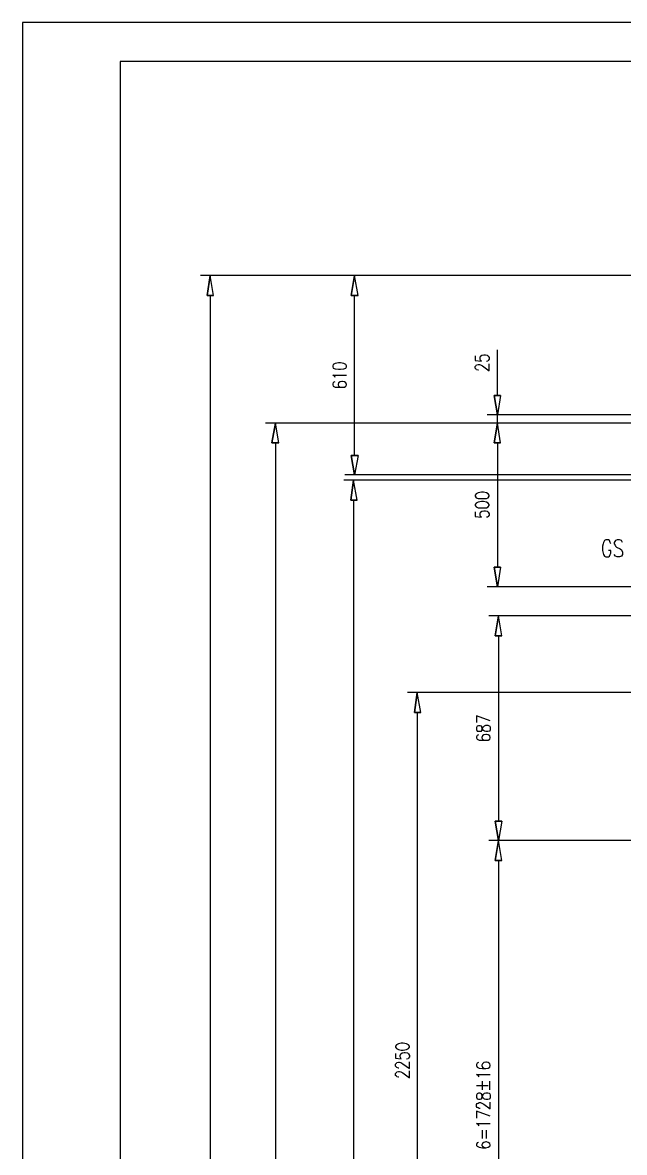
# Model space of a CAD drawing. Extents: x 0.28 to 3.47, y 0.29 to 4.81.
# Drawn here: x 0.28 to 1.105, y 3.26 to 4.809 of the extents above; entities that cross this region are included whole.
import ezdxf

# ---------------------------------------------------------------- set-up
doc = ezdxf.new("R2010")
doc.units = 0
doc.header["$MEASUREMENT"] = 0
doc.linetypes.add('AUSGEZOGEN', pattern=[0])
doc.layers.get('0').update_dxf_attribs({"linetype": 'AUSGEZOGEN'})

msp = doc.modelspace()

# ---------------------------------------------------------------- linework, layer by layer
for points in [[(0.28, 0.2867), (3.474, 0.2867), (3.474, 0.2867), (3.474, 4.8087), (3.474, 4.8087), (0.28, 4.8087), (0.28, 4.8087), (0.28, 0.2867), (0.28, 0.2867)], [(0.414, 0.34), (3.4207, 0.34), (3.4207, 0.34), (3.4207, 4.7553), (3.4207, 4.7553), (0.414, 4.7553), (0.414, 4.7553), (0.414, 0.34), (0.414, 0.34)], [(0.722, 4.462), (0.524, 4.462)], [(0.5333, 4.4347), (0.542, 4.4347), (0.5333, 4.4347), (0.542, 4.4347), (0.5373, 4.462), (0.5333, 4.4347), (0.5373, 4.462), (0.5333, 4.4347), (0.5333, 4.4347)], [(1.3973, 4.462), (0.722, 4.462)], [(0.7307, 4.4347), (0.74, 4.4347), (0.7307, 4.4347), (0.74, 4.4347), (0.7353, 4.462), (0.7307, 4.4347), (0.7353, 4.462), (0.7307, 4.4347), (0.7307, 4.4347)], [(0.5373, 4.4347), (0.5373, 1.642)], [(0.7353, 4.2153), (0.7353, 4.4347)], [(0.9007, 4.352), (0.9007, 4.3453), (0.9007, 4.3453), (0.9093, 4.3447), (0.9093, 4.3447), (0.908, 4.3453), (0.908, 4.3453), (0.9073, 4.3473), (0.9073, 4.3473), (0.9073, 4.3493), (0.9073, 4.3493), (0.908, 4.3513), (0.908, 4.3513), (0.91, 4.3527), (0.91, 4.3527), (0.9127, 4.3533), (0.9127, 4.3533), (0.9147, 4.3533), (0.9147, 4.3533), (0.9173, 4.3527), (0.9173, 4.3527), (0.9187, 4.3513), (0.9187, 4.3513), (0.92, 4.3493), (0.92, 4.3493), (0.92, 4.3473), (0.92, 4.3473), (0.9187, 4.3453), (0.9187, 4.3453), (0.918, 4.3447), (0.918, 4.3447), (0.916, 4.344)], [(0.9313, 4.2973), (0.9313, 4.36)], [(0.7053, 4.3367), (0.706, 4.3347), (0.706, 4.3347), (0.7087, 4.334), (0.7087, 4.334), (0.7133, 4.3333), (0.7133, 4.3333), (0.716, 4.3333), (0.716, 4.3333), (0.7207, 4.334), (0.7207, 4.334), (0.7233, 4.3347), (0.7233, 4.3347), (0.724, 4.3367), (0.724, 4.3367), (0.724, 4.338), (0.724, 4.338), (0.7233, 4.34), (0.7233, 4.34), (0.7207, 4.3413), (0.7207, 4.3413), (0.716, 4.342), (0.716, 4.342), (0.7133, 4.342), (0.7133, 4.342), (0.7087, 4.3413), (0.7087, 4.3413), (0.706, 4.34), (0.706, 4.34), (0.7053, 4.338), (0.7053, 4.338), (0.7053, 4.3367), (0.7053, 4.3367)], [(0.9053, 4.332), (0.9047, 4.332), (0.9047, 4.332), (0.9027, 4.3327), (0.9027, 4.3327), (0.902, 4.3333), (0.902, 4.3333), (0.9007, 4.3347), (0.9007, 4.3347), (0.9007, 4.3373), (0.9007, 4.3373), (0.902, 4.3387), (0.902, 4.3387), (0.9027, 4.3393), (0.9027, 4.3393), (0.9047, 4.34), (0.9047, 4.34), (0.9067, 4.34), (0.9067, 4.34), (0.908, 4.3393), (0.908, 4.3393), (0.9107, 4.338), (0.9107, 4.338), (0.92, 4.3313), (0.92, 4.3313), (0.92, 4.3407)], [(0.7087, 4.322), (0.708, 4.3233), (0.708, 4.3233), (0.7053, 4.3253), (0.7053, 4.3253), (0.724, 4.3253)], [(0.708, 4.316), (0.706, 4.3153), (0.706, 4.3153), (0.7053, 4.3133), (0.7053, 4.3133), (0.7053, 4.312), (0.7053, 4.312), (0.706, 4.31), (0.706, 4.31), (0.7087, 4.3087), (0.7087, 4.3087), (0.7213, 4.3087), (0.7213, 4.3087), (0.7233, 4.31), (0.7233, 4.31), (0.724, 4.312), (0.724, 4.312), (0.724, 4.3127), (0.724, 4.3127), (0.7233, 4.3147), (0.7233, 4.3147), (0.7213, 4.316), (0.7213, 4.316), (0.7187, 4.3167), (0.7187, 4.3167), (0.718, 4.3167), (0.718, 4.3167), (0.7153, 4.316), (0.7153, 4.316), (0.7133, 4.3147), (0.7133, 4.3147), (0.7127, 4.3127), (0.7127, 4.3127), (0.7127, 4.312), (0.7127, 4.312), (0.7133, 4.31), (0.7133, 4.31), (0.7153, 4.3087), (0.7153, 4.3087), (0.718, 4.3087)], [(0.9267, 4.2973), (0.9353, 4.2973), (0.9267, 4.2973), (0.9353, 4.2973), (0.9313, 4.2707), (0.9267, 4.2973), (0.9313, 4.2707), (0.9267, 4.2973), (0.9267, 4.2973)], [(1.3973, 4.2707), (0.9173, 4.2707)], [(0.9313, 4.2593), (0.9313, 4.2707)], [(1.3973, 4.2593), (0.6133, 4.2593)], [(0.622, 4.2327), (0.6313, 4.2327), (0.622, 4.2327), (0.6313, 4.2327), (0.6267, 4.2593), (0.622, 4.2327), (0.6267, 4.2593), (0.622, 4.2327), (0.622, 4.2327)], [(1.3973, 4.2593), (0.9173, 4.2593)], [(0.938, 4.2593), (0.9173, 4.2593)], [(0.9267, 4.2327), (0.9353, 4.2327), (0.9267, 4.2327), (0.9353, 4.2327), (0.9313, 4.2593), (0.9267, 4.2327), (0.9313, 4.2593), (0.9267, 4.2327), (0.9267, 4.2327)], [(0.9267, 4.2327), (0.9353, 4.2327), (0.9267, 4.2327), (0.9353, 4.2327), (0.9313, 4.2593), (0.9267, 4.2327), (0.9313, 4.2593), (0.9267, 4.2327), (0.9267, 4.2327)], [(0.6267, 4.2327), (0.6267, 1.844)], [(0.9313, 4.2327), (0.9313, 4.206)], [(0.9313, 4.2327), (0.9313, 4.062)], [(0.7307, 4.2153), (0.74, 4.2153), (0.7307, 4.2153), (0.74, 4.2153), (0.7353, 4.1887), (0.7307, 4.2153), (0.7353, 4.1887), (0.7307, 4.2153), (0.7307, 4.2153)], [(1.2053, 4.1887), (0.722, 4.1887)], [(1.258, 4.1813), (0.7207, 4.1813)], [(0.73, 4.154), (0.7387, 4.154), (0.73, 4.154), (0.7387, 4.154), (0.734, 4.1813), (0.73, 4.154), (0.734, 4.1813), (0.73, 4.154), (0.73, 4.154)], [(0.734, 4.154), (0.734, 1.844)], [(0.9007, 4.1593), (0.902, 4.1573), (0.902, 4.1573), (0.9047, 4.156), (0.9047, 4.156), (0.916, 4.156), (0.916, 4.156), (0.9187, 4.1573), (0.9187, 4.1573), (0.92, 4.1593), (0.92, 4.1593), (0.92, 4.1607), (0.92, 4.1607), (0.9187, 4.1627), (0.9187, 4.1627), (0.916, 4.164), (0.916, 4.164), (0.912, 4.1647), (0.912, 4.1647), (0.9093, 4.1647), (0.9093, 4.1647), (0.9047, 4.164), (0.9047, 4.164), (0.902, 4.1627), (0.902, 4.1627), (0.9007, 4.1607), (0.9007, 4.1607), (0.9007, 4.1593), (0.9007, 4.1593)], [(0.9007, 4.1467), (0.902, 4.1447), (0.902, 4.1447), (0.9047, 4.1433), (0.9047, 4.1433), (0.916, 4.1433), (0.916, 4.1433), (0.9187, 4.1447), (0.9187, 4.1447), (0.92, 4.1467), (0.92, 4.1467), (0.92, 4.148), (0.92, 4.148), (0.9187, 4.15), (0.9187, 4.15), (0.916, 4.1513), (0.916, 4.1513), (0.912, 4.152), (0.912, 4.152), (0.9093, 4.152), (0.9093, 4.152), (0.9047, 4.1513), (0.9047, 4.1513), (0.902, 4.15), (0.902, 4.15), (0.9007, 4.148), (0.9007, 4.148), (0.9007, 4.1467), (0.9007, 4.1467)], [(0.9007, 4.138), (0.9007, 4.1313), (0.9007, 4.1313), (0.9093, 4.1307), (0.9093, 4.1307), (0.908, 4.1313), (0.908, 4.1313), (0.9073, 4.1333), (0.9073, 4.1333), (0.9073, 4.1353), (0.9073, 4.1353), (0.908, 4.1373), (0.908, 4.1373), (0.91, 4.1387), (0.91, 4.1387), (0.9127, 4.1393), (0.9127, 4.1393), (0.9147, 4.1393), (0.9147, 4.1393), (0.9173, 4.1387), (0.9173, 4.1387), (0.9187, 4.1373), (0.9187, 4.1373), (0.92, 4.1353), (0.92, 4.1353), (0.92, 4.1333), (0.92, 4.1333), (0.9187, 4.1313), (0.9187, 4.1313), (0.918, 4.1307), (0.918, 4.1307), (0.916, 4.1307)], [(1.0867, 4.094), (1.086, 4.096), (1.086, 4.096), (1.0847, 4.0987), (1.0847, 4.0987), (1.0833, 4.0993), (1.0833, 4.0993), (1.08, 4.0993), (1.08, 4.0993), (1.078, 4.0987), (1.078, 4.0987), (1.0767, 4.096), (1.0767, 4.096), (1.076, 4.094), (1.076, 4.094), (1.0753, 4.0907), (1.0753, 4.0907), (1.0753, 4.0847), (1.0753, 4.0847), (1.076, 4.0813), (1.076, 4.0813), (1.0767, 4.0793), (1.0767, 4.0793), (1.078, 4.0773), (1.078, 4.0773), (1.08, 4.076), (1.08, 4.076), (1.0833, 4.076), (1.0833, 4.076), (1.0847, 4.0773), (1.0847, 4.0773), (1.086, 4.0793), (1.086, 4.0793), (1.0867, 4.0813), (1.0867, 4.0813), (1.0867, 4.0847), (1.0867, 4.0847), (1.0833, 4.0847)], [(1.1027, 4.096), (1.1013, 4.0987), (1.1013, 4.0987), (1.0987, 4.0993), (1.0987, 4.0993), (1.0953, 4.0993), (1.0953, 4.0993), (1.0933, 4.0987), (1.0933, 4.0987), (1.0913, 4.096), (1.0913, 4.096), (1.0913, 4.094), (1.0913, 4.094), (1.0927, 4.092), (1.0927, 4.092), (1.0933, 4.0907), (1.0933, 4.0907), (1.0947, 4.0893), (1.0947, 4.0893), (1.0993, 4.0873), (1.0993, 4.0873), (1.1013, 4.086), (1.1013, 4.086), (1.102, 4.0847), (1.102, 4.0847), (1.1027, 4.0827), (1.1027, 4.0827), (1.1027, 4.0793), (1.1027, 4.0793), (1.1013, 4.0773), (1.1013, 4.0773), (1.0987, 4.076), (1.0987, 4.076), (1.0953, 4.076), (1.0953, 4.076), (1.0933, 4.0773), (1.0933, 4.0773), (1.0913, 4.0793)], [(0.9267, 4.062), (0.9353, 4.062), (0.9267, 4.062), (0.9353, 4.062), (0.9313, 4.0353), (0.9267, 4.062), (0.9313, 4.0353), (0.9267, 4.062), (0.9267, 4.062)], [(1.164, 4.0353), (0.9173, 4.0353)], [(1.274, 3.9953), (0.9193, 3.9953)], [(0.928, 3.968), (0.9373, 3.968), (0.928, 3.968), (0.9373, 3.968), (0.9327, 3.9953), (0.928, 3.968), (0.9327, 3.9953), (0.928, 3.968), (0.928, 3.968)], [(0.9327, 3.968), (0.9327, 3.714)], [(1.2033, 3.89), (0.808, 3.89)], [(0.8173, 3.8627), (0.826, 3.8627), (0.8173, 3.8627), (0.826, 3.8627), (0.8213, 3.89), (0.8173, 3.8627), (0.8213, 3.89), (0.8173, 3.8627), (0.8173, 3.8627)], [(0.8213, 3.8627), (0.8213, 2.908)], [(0.9213, 3.8513), (0.9027, 3.858), (0.9027, 3.858), (0.9027, 3.8493)], [(0.9027, 3.8393), (0.9033, 3.8373), (0.9033, 3.8373), (0.9093, 3.8373), (0.9093, 3.8373), (0.91, 3.8387), (0.91, 3.8387), (0.9107, 3.8413), (0.9107, 3.8413), (0.912, 3.8433), (0.912, 3.8433), (0.9133, 3.8447), (0.9133, 3.8447), (0.9153, 3.8453), (0.9153, 3.8453), (0.918, 3.8453), (0.918, 3.8453), (0.92, 3.8447), (0.92, 3.8447), (0.9207, 3.844), (0.9207, 3.844), (0.9213, 3.842), (0.9213, 3.842), (0.9213, 3.8393), (0.9213, 3.8393), (0.9207, 3.8373), (0.9207, 3.8373), (0.92, 3.8373), (0.92, 3.8373), (0.918, 3.8367), (0.918, 3.8367), (0.9153, 3.8367), (0.9153, 3.8367), (0.9133, 3.8373), (0.9133, 3.8373), (0.912, 3.838), (0.912, 3.838), (0.9107, 3.84), (0.9107, 3.84), (0.91, 3.8427), (0.91, 3.8427), (0.9093, 3.844), (0.9093, 3.844), (0.9073, 3.8447), (0.9073, 3.8447), (0.9053, 3.8447), (0.9053, 3.8447), (0.9033, 3.844), (0.9033, 3.844), (0.9027, 3.842), (0.9027, 3.842), (0.9027, 3.8393), (0.9027, 3.8393)], [(0.9053, 3.832), (0.9033, 3.8313), (0.9033, 3.8313), (0.9027, 3.8293), (0.9027, 3.8293), (0.9027, 3.828), (0.9027, 3.828), (0.9033, 3.826), (0.9033, 3.826), (0.906, 3.8247), (0.906, 3.8247), (0.9187, 3.8247), (0.9187, 3.8247), (0.9207, 3.826), (0.9207, 3.826), (0.9213, 3.828), (0.9213, 3.828), (0.9213, 3.8287), (0.9213, 3.8287), (0.9207, 3.8307), (0.9207, 3.8307), (0.9187, 3.832), (0.9187, 3.832), (0.916, 3.8327), (0.916, 3.8327), (0.9153, 3.8327), (0.9153, 3.8327), (0.9127, 3.832), (0.9127, 3.832), (0.9107, 3.8307), (0.9107, 3.8307), (0.91, 3.8287), (0.91, 3.8287), (0.91, 3.828), (0.91, 3.828), (0.9107, 3.826), (0.9107, 3.826), (0.9127, 3.8247), (0.9127, 3.8247), (0.9153, 3.8247)], [(0.928, 3.714), (0.9373, 3.714), (0.928, 3.714), (0.9373, 3.714), (0.9327, 3.6873), (0.928, 3.714), (0.9327, 3.6873), (0.928, 3.714), (0.928, 3.714)], [(1.3973, 3.6873), (0.9193, 3.6873)], [(1.144, 3.6873), (0.9193, 3.6873)], [(0.928, 3.66), (0.9373, 3.66), (0.928, 3.66), (0.9373, 3.66), (0.9327, 3.6873), (0.928, 3.66), (0.9327, 3.6873), (0.928, 3.66), (0.928, 3.66)], [(0.9327, 3.66), (0.9327, 2.94)], [(0.7913, 3.404), (0.7927, 3.402), (0.7927, 3.402), (0.7953, 3.4007), (0.7953, 3.4007), (0.7993, 3.4), (0.7993, 3.4), (0.802, 3.4), (0.802, 3.4), (0.8067, 3.4007), (0.8067, 3.4007), (0.8093, 3.402), (0.8093, 3.402), (0.8107, 3.404), (0.8107, 3.404), (0.8107, 3.4053), (0.8107, 3.4053), (0.8093, 3.4073), (0.8093, 3.4073), (0.8067, 3.4087), (0.8067, 3.4087), (0.802, 3.4093), (0.802, 3.4093), (0.7993, 3.4093), (0.7993, 3.4093), (0.7953, 3.4087), (0.7953, 3.4087), (0.7927, 3.4073), (0.7927, 3.4073), (0.7913, 3.4053), (0.7913, 3.4053), (0.7913, 3.404), (0.7913, 3.404)], [(0.7913, 3.3953), (0.7913, 3.3887), (0.7913, 3.3887), (0.7993, 3.388), (0.7993, 3.388), (0.7987, 3.3887), (0.7987, 3.3887), (0.798, 3.3907), (0.798, 3.3907), (0.798, 3.3927), (0.798, 3.3927), (0.7987, 3.3947), (0.7987, 3.3947), (0.8007, 3.396), (0.8007, 3.396), (0.8033, 3.3967), (0.8033, 3.3967), (0.8047, 3.3967), (0.8047, 3.3967), (0.808, 3.396), (0.808, 3.396), (0.8093, 3.3947), (0.8093, 3.3947), (0.8107, 3.3927), (0.8107, 3.3927), (0.8107, 3.3907), (0.8107, 3.3907), (0.8093, 3.3887), (0.8093, 3.3887), (0.8087, 3.388), (0.8087, 3.388), (0.8067, 3.3873)], [(0.796, 3.3753), (0.7953, 3.3753), (0.7953, 3.3753), (0.7933, 3.376), (0.7933, 3.376), (0.7927, 3.3767), (0.7927, 3.3767), (0.7913, 3.378), (0.7913, 3.378), (0.7913, 3.3807), (0.7913, 3.3807), (0.7927, 3.382), (0.7927, 3.382), (0.7933, 3.3827), (0.7933, 3.3827), (0.7953, 3.3833), (0.7953, 3.3833), (0.7967, 3.3833), (0.7967, 3.3833), (0.7987, 3.3827), (0.7987, 3.3827), (0.8013, 3.3813), (0.8013, 3.3813), (0.8107, 3.3747), (0.8107, 3.3747), (0.8107, 3.384)], [(0.9053, 3.3827), (0.9033, 3.382), (0.9033, 3.382), (0.9027, 3.38), (0.9027, 3.38), (0.9027, 3.3787), (0.9027, 3.3787), (0.9033, 3.3767), (0.9033, 3.3767), (0.906, 3.3753), (0.906, 3.3753), (0.9107, 3.3747), (0.9107, 3.3747), (0.9153, 3.3747), (0.9153, 3.3747), (0.9187, 3.3753), (0.9187, 3.3753), (0.9207, 3.3767), (0.9207, 3.3767), (0.9213, 3.3787), (0.9213, 3.3787), (0.9213, 3.3793), (0.9213, 3.3793), (0.9207, 3.3813), (0.9207, 3.3813), (0.9187, 3.3827), (0.9187, 3.3827), (0.916, 3.3833), (0.916, 3.3833), (0.9153, 3.3833), (0.9153, 3.3833), (0.9127, 3.3827), (0.9127, 3.3827), (0.9107, 3.3813), (0.9107, 3.3813), (0.91, 3.3793), (0.91, 3.3793), (0.91, 3.3787), (0.91, 3.3787), (0.9107, 3.3767), (0.9107, 3.3767), (0.9127, 3.3753), (0.9127, 3.3753), (0.9153, 3.3747)], [(0.796, 3.3627), (0.7953, 3.3627), (0.7953, 3.3627), (0.7933, 3.3633), (0.7933, 3.3633), (0.7927, 3.364), (0.7927, 3.364), (0.7913, 3.3653), (0.7913, 3.3653), (0.7913, 3.368), (0.7913, 3.368), (0.7927, 3.3693), (0.7927, 3.3693), (0.7933, 3.37), (0.7933, 3.37), (0.7953, 3.3707), (0.7953, 3.3707), (0.7967, 3.3707), (0.7967, 3.3707), (0.7987, 3.37), (0.7987, 3.37), (0.8013, 3.3687), (0.8013, 3.3687), (0.8107, 3.362), (0.8107, 3.362), (0.8107, 3.3713)], [(0.906, 3.3633), (0.9053, 3.3647), (0.9053, 3.3647), (0.9027, 3.3667), (0.9027, 3.3667), (0.9213, 3.3667)], [(0.9027, 3.3513), (0.9187, 3.3513)], [(0.9107, 3.3453), (0.9107, 3.3573)], [(0.9207, 3.3453), (0.9207, 3.3573)], [(0.9027, 3.3353), (0.9033, 3.3333), (0.9033, 3.3333), (0.9053, 3.3327), (0.9053, 3.3327), (0.9073, 3.3327), (0.9073, 3.3327), (0.9093, 3.3333), (0.9093, 3.3333), (0.91, 3.3347), (0.91, 3.3347), (0.9107, 3.3373), (0.9107, 3.3373), (0.912, 3.3393), (0.912, 3.3393), (0.9133, 3.3407), (0.9133, 3.3407), (0.9153, 3.3413), (0.9153, 3.3413), (0.918, 3.3413), (0.918, 3.3413), (0.92, 3.3407), (0.92, 3.3407), (0.9207, 3.34), (0.9207, 3.34), (0.9213, 3.338), (0.9213, 3.338), (0.9213, 3.3353), (0.9213, 3.3353), (0.9207, 3.3333), (0.9207, 3.3333), (0.92, 3.3327), (0.92, 3.3327), (0.918, 3.332), (0.918, 3.332), (0.9153, 3.332), (0.9153, 3.332), (0.9133, 3.3327), (0.9133, 3.3327), (0.912, 3.334), (0.912, 3.334), (0.9107, 3.336), (0.9107, 3.336), (0.91, 3.3387), (0.91, 3.3387), (0.9093, 3.34), (0.9093, 3.34), (0.9073, 3.3407), (0.9073, 3.3407), (0.9053, 3.3407), (0.9053, 3.3407), (0.9033, 3.34), (0.9033, 3.34), (0.9027, 3.338), (0.9027, 3.338), (0.9027, 3.3353), (0.9027, 3.3353)], [(0.9073, 3.32), (0.906, 3.32), (0.906, 3.32), (0.9047, 3.3207), (0.9047, 3.3207), (0.9033, 3.3213), (0.9033, 3.3213), (0.9027, 3.3227), (0.9027, 3.3227), (0.9027, 3.3253), (0.9027, 3.3253), (0.9033, 3.3267), (0.9033, 3.3267), (0.9047, 3.3273), (0.9047, 3.3273), (0.906, 3.328), (0.906, 3.328), (0.908, 3.328), (0.908, 3.328), (0.91, 3.3273), (0.91, 3.3273), (0.9127, 3.326), (0.9127, 3.326), (0.9213, 3.3193), (0.9213, 3.3193), (0.9213, 3.3287)], [(0.9213, 3.3093), (0.9027, 3.316), (0.9027, 3.316), (0.9027, 3.3067)], [(0.906, 3.296), (0.9053, 3.2973), (0.9053, 3.2973), (0.9027, 3.2993), (0.9027, 3.2993), (0.9213, 3.2993)], [(0.9107, 3.2787), (0.9107, 3.29)], [(0.916, 3.2787), (0.916, 3.29)], [(0.9053, 3.2733), (0.9033, 3.2727), (0.9033, 3.2727), (0.9027, 3.2707), (0.9027, 3.2707), (0.9027, 3.2693), (0.9027, 3.2693), (0.9033, 3.268), (0.9033, 3.268), (0.906, 3.2667), (0.906, 3.2667), (0.9107, 3.266), (0.9107, 3.266), (0.9153, 3.266), (0.9153, 3.266), (0.9187, 3.2667), (0.9187, 3.2667), (0.9207, 3.268), (0.9207, 3.268), (0.9213, 3.2693), (0.9213, 3.2693), (0.9213, 3.27), (0.9213, 3.27), (0.9207, 3.272), (0.9207, 3.272), (0.9187, 3.2733), (0.9187, 3.2733), (0.916, 3.274), (0.916, 3.274), (0.9153, 3.274), (0.9153, 3.274), (0.9127, 3.2733), (0.9127, 3.2733), (0.9107, 3.272), (0.9107, 3.272), (0.91, 3.27), (0.91, 3.27), (0.91, 3.2693), (0.91, 3.2693), (0.9107, 3.268), (0.9107, 3.268), (0.9127, 3.2667), (0.9127, 3.2667), (0.9153, 3.266)]]:
    msp.add_lwpolyline(points)

doc.saveas('drawing.dxf')
